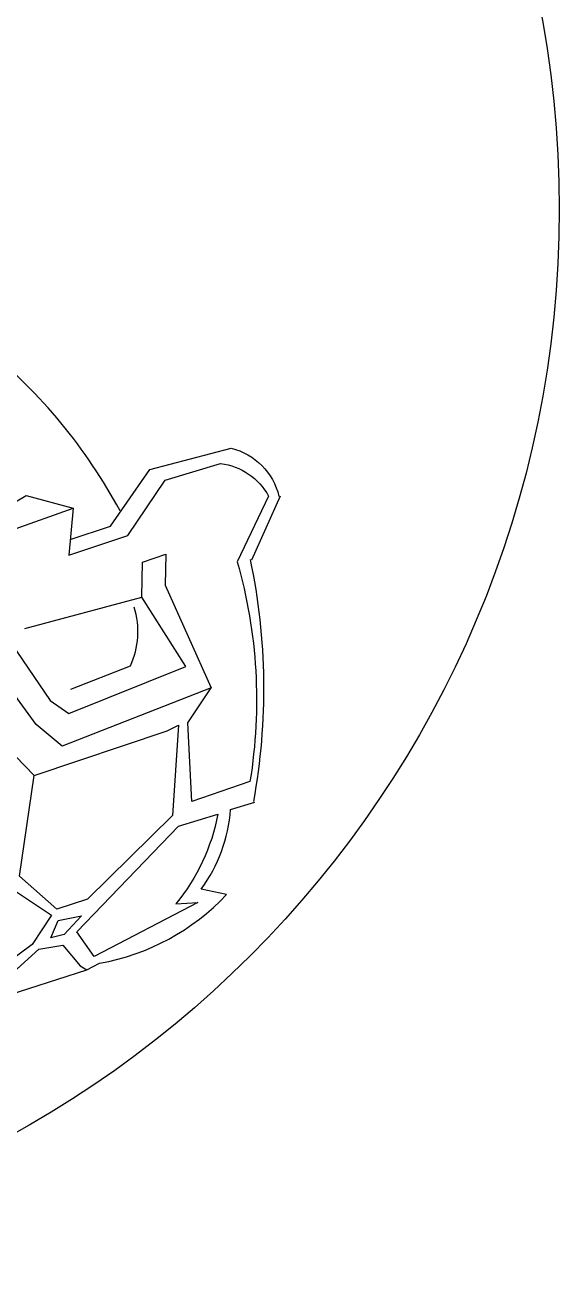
# Model space of a CAD drawing. Header units: feet. Extents: x -9903 to 12307, y -41 to 4121.
# Drawn here: x 184.17 to 188.81, y 31.93 to 42.69 of the extents above; entities that cross this region are included whole.
import ezdxf

# ---------------------------------------------------------------- set-up
doc = ezdxf.new("R2010")
doc.units = ezdxf.units.FT
doc.header["$MEASUREMENT"] = 0
doc.layers.add('PDF_0', color=7, linetype='Continuous')

msp = doc.modelspace()

# ---------------------------------------------------------------- linework, layer by layer
at = {"layer": 'PDF_0', "lineweight": 25}
for points in [[(184.567, 38.224), (184.915, 38.34), (185.257, 38.832), (185.965, 39.018, -0.279707), (186.378, 38.599)], [(183.541, 37.453), (183.808, 37.847), (183.976, 37.974), (184.057, 38.305), (184.591, 38.496), (184.556, 38.09), (185.066, 38.258), (185.391, 38.74), (185.872, 38.885, -0.239182), (186.289, 38.601), (186.017, 38.032, -0.109758), (186.127, 36.125), (185.623, 35.951), (185.588, 36.635), (185.791, 36.937)], [(184.573, 36.925), (185.089, 37.128, 0.188716), (185.122, 37.636)], [(183.448, 34.084), (184.712, 34.49), (184.822, 34.548, 0.162648), (185.924, 35.145), (185.704, 35.191, 0.139358), (185.959, 35.881), (186.168, 35.945)]]:
    msp.add_lwpolyline(points, format="xyb", dxfattribs=at)
for points in [[(183.518, 38.183), (183.657, 38.09), (183.889, 38.432), (184.185, 38.606), (184.591, 38.496)], [(186.388, 38.601), (186.139, 38.044)], [(184.173, 37.453), (185.188, 37.725)], [(184.254, 36.177), (185.408, 36.565), (185.507, 36.612), (185.454, 35.829), (184.718, 35.104), (184.451, 35.017), (184.127, 35.302), (184.254, 36.177), (184.092, 36.345), (184.022, 35.388), (183.616, 35.244)], [(182.956, 34.096), (182.845, 34.461), (183.164, 35.023), (183.506, 34.942), (184.092, 35.174), (184.405, 34.965), (184.237, 34.71), (183.501, 34.165), (183.448, 34.084), (182.208, 33.603)], [(183.756, 34.183), (184.295, 34.67), (184.504, 34.704), (184.654, 34.525), (184.712, 34.49)]]:
    msp.add_lwpolyline(points, dxfattribs=at)
for points in [[(184.011, 37.389), (184.393, 36.826), (184.556, 36.716), (185.57, 37.122), (185.188, 37.725), (185.194, 38.027), (185.396, 38.096), (185.391, 37.829), (185.791, 36.937), (184.498, 36.432), (184.272, 36.618), (183.767, 37.308), (183.779, 37.574), (184.011, 37.702)], [(184.399, 34.768), (184.463, 34.919), (184.666, 34.959), (184.515, 34.797)]]:
    msp.add_lwpolyline(points, close=True, dxfattribs=at)
msp.add_lwpolyline([(185.483, 35.064), (185.675, 35.075), (184.776, 34.606), (184.625, 34.82), (185.507, 35.736), (185.849, 35.841, -0.125407)], format="xyb", close=True, dxfattribs=at)
msp.add_circle((179.648, 41.091), 9.164, dxfattribs=at)
for centre, radius, start, end in [((180.923, 36.29), 4.624, 28.1744, 50.9985), ((180.778, 36.928), 5.47, 349.7112, 11.8527)]:
    msp.add_arc(centre, radius, start, end, dxfattribs=at)

doc.saveas('drawing.dxf')
